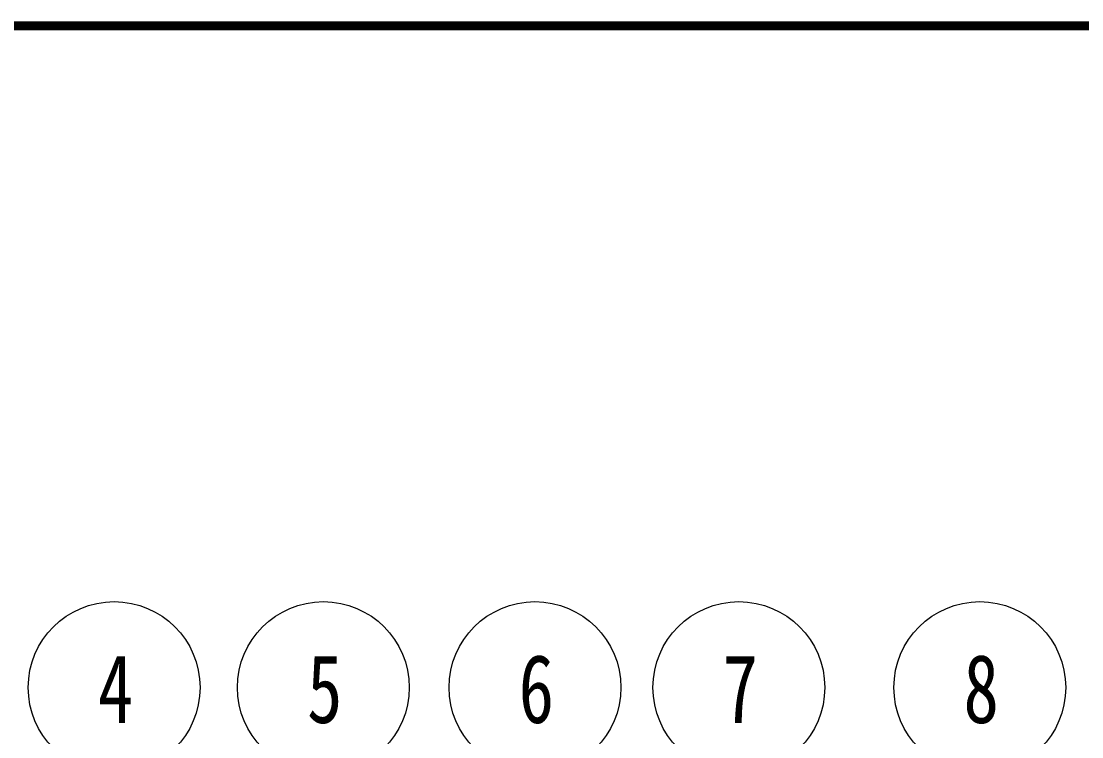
# Model space of a CAD drawing. Header units: millimetres. Extents: x 36873 to 51119, y -3533 to 6541.
# Drawn here: x 40661 to 42052, y 5269 to 6208 of the extents above; entities that cross this region are included whole.
import ezdxf

# ---------------------------------------------------------------- set-up
doc = ezdxf.new("R2010")
doc.units = ezdxf.units.MM
doc.header["$LTSCALE"] = 13
doc.layers.add('1', color=4, linetype='Continuous')
doc.layers.add('2-0.13', color=3, linetype='Continuous', lineweight=13)
doc.styles.add('11', font='')
doc.styles.get('11').set_extended_font_data('FangSong_GB2312')

msp = doc.modelspace()

# ---------------------------------------------------------------- linework, layer by layer
at = {"layer": '1', "const_width": 11.871}
msp.add_lwpolyline([(37755.09, -3159.479), (50779.53, -3159.479), (50779.53, 6201.837), (37755.09, 6201.837), (37755.09, -3159.479)], dxfattribs=at)
at = {"layer": '2-0.13'}
for centre in [(40783.059, 5333.916), (41057.386, 5333.916), (41334.825, 5333.916), (41602.139, 5333.916), (41918.1, 5333.916)]:
    msp.add_circle(centre, 112.646, dxfattribs=at)

# ---------------------------------------------------------------- texts
at = {"layer": '2-0.13', "style": '11', "width": 0.76}
for s, p in [('4', (40761.608, 5287.437)), ('5', (41035.935, 5287.437)), ('6', (41313.374, 5287.437)), ('7', (41580.687, 5287.437)), ('8', (41896.649, 5287.437))]:
    msp.add_text(s, height=90, dxfattribs=at).set_placement(p)

doc.saveas('drawing.dxf')
